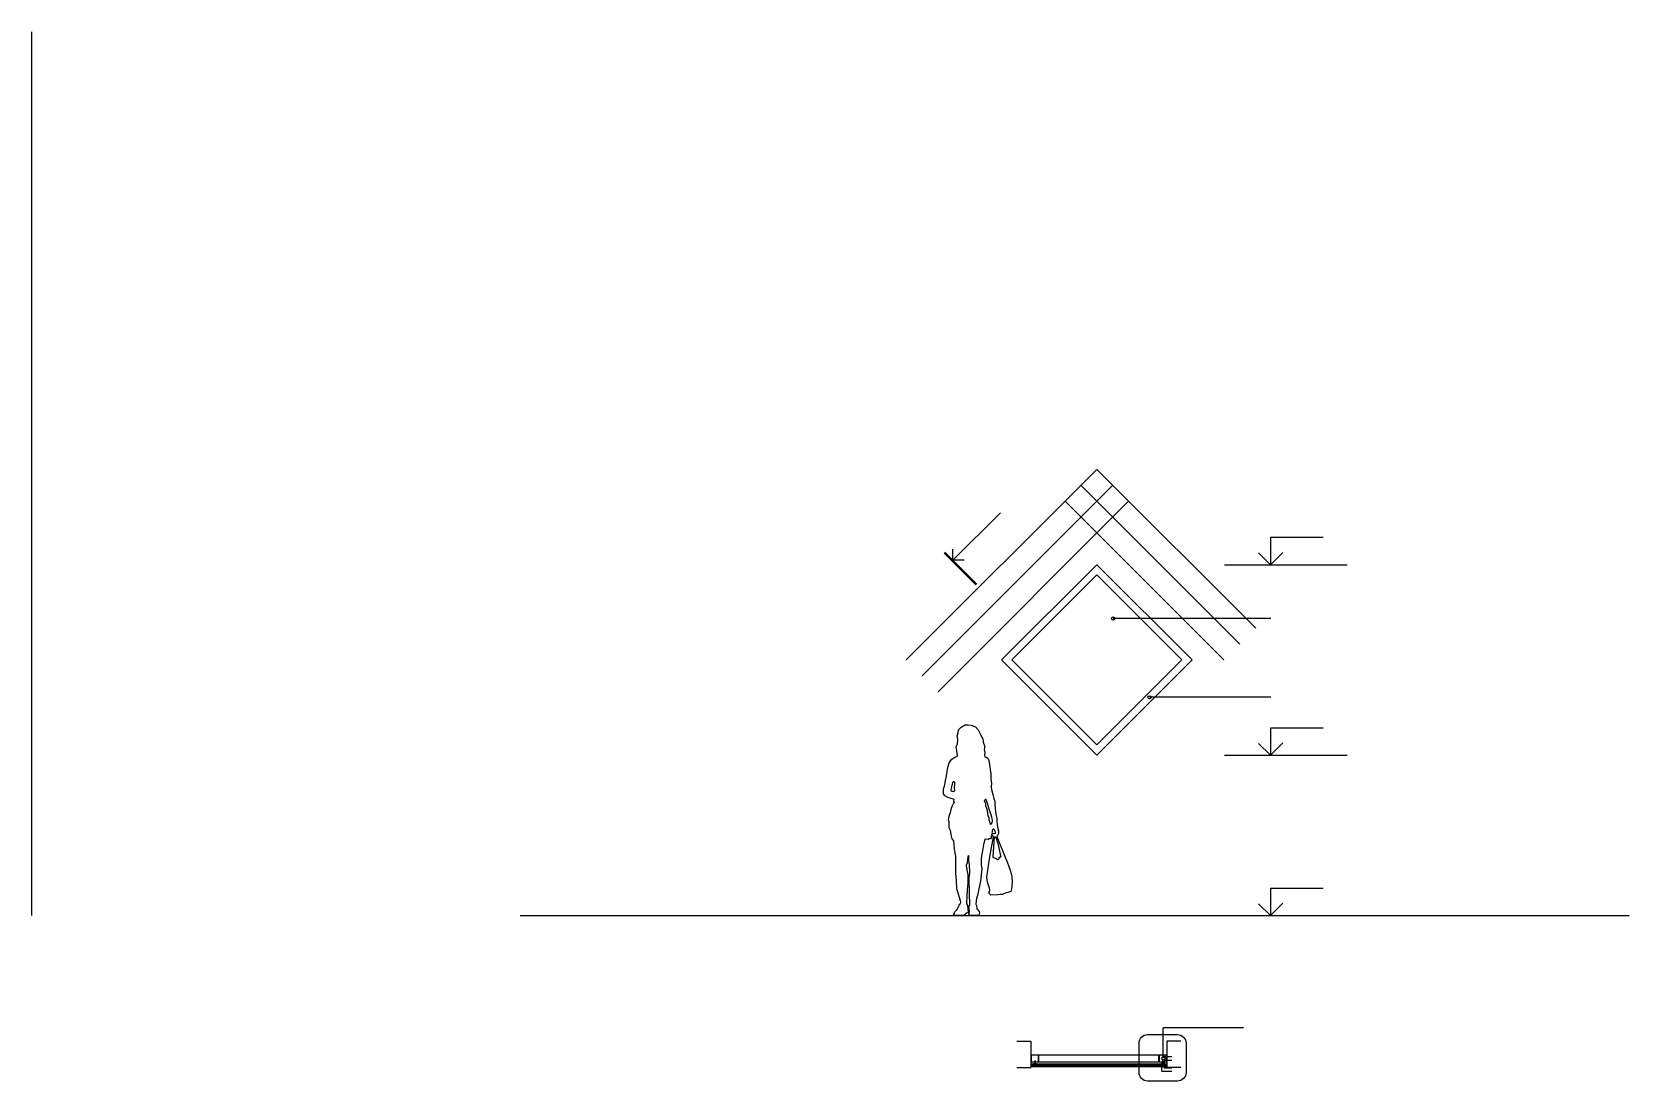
# Model space of a CAD drawing. Header units: metres. Extents: x 63.4 to 77.7, y -25.9 to -16.5.
import ezdxf

# ---------------------------------------------------------------- set-up
doc = ezdxf.new("R2010")
doc.units = ezdxf.units.M
for name, color, linetype in [('0-cortes', 7, 'Continuous'), ('0-COTAS REF', 7, 'Continuous'), ('0-TEXTO', 7, 'Continuous'), ('0-TEXTO DETALLE', 7, 'Continuous'), ('0-VENTANAS', 7, 'Continuous')]:
    doc.layers.add(name, color=color, linetype=linetype)

msp = doc.modelspace()

# ---------------------------------------------------------------- linework, layer by layer
msp.add_line((63.447, -24.421), (63.447, -16.548))
at = {"color": 8}
for p, q in [((74.069, -21.295), (75.162, -21.295)), ((74.069, -22.992), (75.162, -22.992)), ((72.361, -25.743), (72.361, -25.742)), ((72.373, -25.737), (72.373, -25.736)), ((72.389, -25.737), (72.389, -25.736)), ((72.402, -25.743), (72.402, -25.742)), ((73.509, -25.737), (73.509, -25.736)), ((73.525, -25.737), (73.525, -25.736)), ((72.356, -25.75), (72.356, -25.749)), ((72.356, -25.76), (72.356, -25.761)), ((72.361, -25.761), (72.361, -25.749)), ((73.536, -25.761), (73.536, -25.749)), ((73.541, -25.75), (73.541, -25.749)), ((73.541, -25.76), (73.541, -25.761))]:
    msp.add_line(p, q, dxfattribs=at)
at = {"color": 4}
for p, q in [((67.796, -24.421), (77.672, -24.421)), ((72.219, -25.54), (72.344, -25.54)), ((72.344, -25.54), (72.344, -25.774)), ((73.554, -25.54), (73.554, -25.774)), ((73.679, -25.54), (73.554, -25.54)), ((72.219, -25.774), (72.344, -25.774)), ((73.679, -25.774), (73.554, -25.774))]:
    msp.add_line(p, q, dxfattribs=at)
at = {"color": 11}
for p, q in [((73.548, -25.743), (72.349, -25.743)), ((72.349, -25.743), (72.349, -25.744)), ((72.349, -25.744), (72.349, -25.746)), ((73.548, -25.746), (72.349, -25.746)), ((72.349, -25.746), (72.349, -25.747)), ((72.349, -25.746), (72.349, -25.746)), ((72.349, -25.747), (72.349, -25.749)), ((73.548, -25.743), (73.549, -25.744)), ((73.548, -25.746), (73.549, -25.747)), ((73.548, -25.746), (73.549, -25.746)), ((73.549, -25.744), (73.549, -25.746)), ((73.549, -25.747), (73.549, -25.749)), ((73.548, -25.749), (72.349, -25.749)), ((72.349, -25.749), (72.349, -25.749)), ((72.349, -25.749), (72.349, -25.749)), ((72.349, -25.749), (72.349, -25.749)), ((73.548, -25.761), (72.349, -25.761)), ((72.349, -25.761), (72.349, -25.762)), ((72.349, -25.761), (72.349, -25.762)), ((72.349, -25.761), (72.349, -25.762)), ((72.349, -25.762), (72.349, -25.765)), ((73.548, -25.765), (72.349, -25.765)), ((72.349, -25.765), (72.349, -25.766)), ((72.349, -25.765), (72.349, -25.765)), ((72.349, -25.766), (72.349, -25.769)), ((73.548, -25.769), (72.349, -25.769)), ((72.349, -25.769), (72.349, -25.769)), ((73.548, -25.749), (73.549, -25.749)), ((73.548, -25.749), (73.549, -25.749)), ((73.548, -25.749), (73.549, -25.749)), ((73.548, -25.761), (73.549, -25.762)), ((73.548, -25.761), (73.549, -25.762)), ((73.548, -25.761), (73.549, -25.762)), ((73.548, -25.765), (73.549, -25.766)), ((73.548, -25.765), (73.549, -25.765)), ((73.548, -25.769), (73.549, -25.769)), ((73.549, -25.762), (73.549, -25.765)), ((73.549, -25.766), (73.549, -25.769))]:
    msp.add_line(p, q, dxfattribs=at)
at = {"color": 251}
for p, q in [((72.379, -25.737), (72.376, -25.739)), ((72.381, -25.712), (72.379, -25.716)), ((72.379, -25.716), (72.379, -25.737)), ((72.379, -25.717), (72.384, -25.72)), ((72.379, -25.719), (72.384, -25.722)), ((72.379, -25.721), (72.384, -25.724)), ((72.379, -25.723), (72.384, -25.726)), ((72.379, -25.725), (72.384, -25.728)), ((72.379, -25.727), (72.384, -25.73)), ((72.379, -25.729), (72.384, -25.732)), ((72.379, -25.731), (72.384, -25.734)), ((72.379, -25.733), (72.384, -25.736)), ((72.379, -25.737), (72.383, -25.737)), ((72.381, -25.712), (72.383, -25.716)), ((72.381, -25.739), (72.382, -25.739)), ((72.381, -25.739), (72.381, -25.739)), ((72.382, -25.739), (72.382, -25.739)), ((72.383, -25.716), (72.383, -25.737)), ((72.383, -25.737), (72.386, -25.739)), ((73.514, -25.737), (73.511, -25.739)), ((73.516, -25.712), (73.514, -25.716)), ((73.514, -25.716), (73.514, -25.737)), ((73.519, -25.717), (73.514, -25.72)), ((73.519, -25.719), (73.514, -25.722)), ((73.519, -25.721), (73.514, -25.724)), ((73.519, -25.723), (73.514, -25.726)), ((73.519, -25.725), (73.514, -25.728)), ((73.519, -25.727), (73.514, -25.73)), ((73.519, -25.729), (73.514, -25.732)), ((73.519, -25.731), (73.514, -25.734)), ((73.519, -25.733), (73.514, -25.736)), ((73.518, -25.737), (73.514, -25.737)), ((73.516, -25.712), (73.518, -25.716)), ((73.517, -25.739), (73.516, -25.739)), ((73.516, -25.739), (73.516, -25.739)), ((73.517, -25.739), (73.517, -25.739)), ((73.518, -25.716), (73.518, -25.737)), ((73.518, -25.737), (73.521, -25.739))]:
    msp.add_line(p, q, dxfattribs=at)
at = {"color": 8, "linetype": 'CONTINUOUS', "ltscale": 100}
msp.add_line((73.548, -25.766), (72.349, -25.766), dxfattribs=at)
at = {"color": 8}
for points in [[(74.948, -21.053), (74.478, -21.053), (74.478, -21.295), (74.372, -21.188), (74.478, -21.295), (74.588, -21.185)], [(74.948, -22.75), (74.478, -22.75), (74.478, -22.992), (74.372, -22.886), (74.478, -22.992), (74.588, -22.882)], [(74.948, -24.179), (74.478, -24.179), (74.478, -24.421), (74.372, -24.315), (74.478, -24.421), (74.588, -24.311)]]:
    msp.add_lwpolyline(points, dxfattribs=at)
for points in [[(72.349, -25.661), (73.549, -25.661), (73.549, -25.726), (72.349, -25.726)], [(72.361, -25.75), (72.361, -25.76), (72.356, -25.76), (72.353, -25.757), (72.353, -25.754), (72.356, -25.75)], [(72.361, -25.751), (72.361, -25.76), (72.357, -25.76), (72.354, -25.756), (72.354, -25.754), (72.357, -25.751)], [(73.536, -25.75), (73.536, -25.76), (73.541, -25.76), (73.544, -25.757), (73.544, -25.754), (73.541, -25.75)], [(73.537, -25.751), (73.537, -25.76), (73.541, -25.76), (73.544, -25.756), (73.544, -25.754), (73.541, -25.751)]]:
    msp.add_lwpolyline(points, close=True, dxfattribs=at)
at = {"color": 11}
for points in [[(72.413, -25.663, 0.364214), (72.412, -25.663), (72.412, -25.666), (72.412, -25.668), (72.409, -25.668), (72.409, -25.667, 0.414214), (72.409, -25.666, 0.414214), (72.408, -25.667), (72.408, -25.669), (72.412, -25.669), (72.412, -25.72), (72.406, -25.72, 0.825285), (72.406, -25.721), (72.409, -25.722, 0.530986), (72.409, -25.722), (72.409, -25.721), (72.412, -25.721), (72.412, -25.725), (72.413, -25.725), (72.413, -25.663, 0.414214), (72.413, -25.663)], [(73.485, -25.663, -0.364214), (73.485, -25.663), (73.486, -25.666), (73.486, -25.668), (73.488, -25.668), (73.488, -25.667, -0.414214), (73.489, -25.666, -0.414214), (73.49, -25.667), (73.49, -25.669), (73.486, -25.669), (73.486, -25.72), (73.492, -25.72, -0.825285), (73.492, -25.721), (73.489, -25.722, -0.530986), (73.488, -25.722), (73.488, -25.721), (73.486, -25.721), (73.486, -25.725), (73.484, -25.725), (73.484, -25.663, -0.414214), (73.485, -25.663)]]:
    msp.add_lwpolyline(points, format="xyb", close=True, dxfattribs=at)
at = {"color": 251, "extrusion": (0, 0, -1)}
for start, end in [(-89.1621, -77.6877), (-102.3123, -90.8379)]:
    msp.add_arc((-72.381, -25.716), 0.0234, start, end, dxfattribs=at)
at = {"color": 251}
for start, end in [(-102.3123, -90.8379), (-89.1621, -77.6877)]:
    msp.add_arc((73.516, -25.716), 0.0234, start, end, dxfattribs=at)
at = {"color": 8}
for centre, start, end in [((72.337, -25.755), 330.9259, 29.0741), ((73.561, -25.755), 150.9259, 209.0741)]:
    msp.add_arc(centre, 0.0134, start, end, dxfattribs=at)
at = {"layer": '0-cortes', "color": 251}
for points in [[(71.691, -22.996), (71.683, -22.953), (71.678, -22.914), (71.689, -22.891), (71.692, -22.851), (71.688, -22.82), (71.697, -22.792), (71.698, -22.766), (71.722, -22.741), (71.738, -22.732), (71.755, -22.72), (71.785, -22.721), (71.813, -22.723), (71.85, -22.74), (71.874, -22.767), (71.893, -22.802), (71.903, -22.827), (71.916, -22.847), (71.92, -22.872), (71.926, -22.892), (71.931, -22.905), (71.931, -22.927), (71.929, -22.941), (71.935, -22.966), (71.932, -22.993), (71.933, -23.005), (71.945, -23.009), (71.959, -23.019), (71.969, -23.039), (71.973, -23.06), (71.977, -23.092), (71.982, -23.122), (71.986, -23.156), (71.986, -23.204), (71.992, -23.238), (71.991, -23.277), (71.993, -23.298), (72.005, -23.343), (72.015, -23.377), (72.022, -23.401), (72.022, -23.431), (72.025, -23.47), (72.033, -23.516), (72.04, -23.554), (72.04, -23.581), (72.044, -23.612), (72.05, -23.644), (72.056, -23.666), (72.054, -23.689), (72.047, -23.706), (72.041, -23.715), (72.115, -23.9), (72.136, -23.949), (72.145, -23.975), (72.161, -24.026), (72.174, -24.074), (72.176, -24.119), (72.174, -24.161), (72.17, -24.181), (72.165, -24.207), (72.138, -24.216), (72.115, -24.22), (72.091, -24.232), (72.069, -24.232), (72.048, -24.236), (71.986, -24.238), (71.97, -24.221), (71.977, -24.195), (71.974, -24.176), (71.958, -24.124), (71.952, -24.081), (71.96, -24.015), (71.969, -23.957), (71.979, -23.897), (72.01, -23.718), (72.001, -23.704), (71.992, -23.695), (71.99, -23.712), (71.989, -23.729), (71.985, -23.738), (71.973, -23.738), (71.963, -23.742), (71.934, -23.741), (71.923, -23.79), (71.912, -23.842), (71.904, -23.887), (71.901, -23.922), (71.901, -23.951), (71.902, -23.97), (71.906, -24.002), (71.902, -24.058), (71.896, -24.115), (71.881, -24.181), (71.867, -24.241), (71.859, -24.269), (71.855, -24.288), (71.853, -24.32), (71.859, -24.331), (71.861, -24.359), (71.882, -24.384), (71.886, -24.396), (71.879, -24.42), (71.8, -24.421), (71.791, -24.405), (71.796, -24.383), (71.794, -24.359), (71.794, -24.333), (71.801, -24.326), (71.798, -24.217), (71.798, -24.165), (71.795, -24.139), (71.795, -24.079), (71.799, -24.048), (71.801, -24.015), (71.798, -23.986), (71.796, -23.964), (71.792, -23.934), (71.79, -23.914), (71.79, -23.892), (71.787, -23.885), (71.782, -23.897), (71.779, -23.923), (71.775, -23.949), (71.767, -23.975), (71.77, -23.996), (71.775, -24.027), (71.781, -24.055), (71.781, -24.082), (71.783, -24.115), (71.782, -24.135), (71.779, -24.157), (71.776, -24.193), (71.773, -24.244), (71.771, -24.316), (71.78, -24.326), (71.784, -24.393), (71.77, -24.4), (71.748, -24.42), (71.667, -24.42), (71.658, -24.409), (71.667, -24.387), (71.688, -24.367), (71.7, -24.34), (71.705, -24.333), (71.707, -24.318), (71.717, -24.314), (71.719, -24.302), (71.716, -24.288), (71.683, -24.181), (71.682, -24.106), (71.674, -24.048), (71.674, -23.993), (71.674, -23.932), (71.674, -23.891), (71.669, -23.862), (71.662, -23.826), (71.66, -23.783), (71.658, -23.754), (71.642, -23.736), (71.637, -23.714), (71.635, -23.696), (71.627, -23.663), (71.617, -23.638), (71.616, -23.587), (71.609, -23.566), (71.616, -23.534), (71.627, -23.501), (71.636, -23.464), (71.645, -23.441), (71.654, -23.421), (71.662, -23.414), (71.658, -23.403), (71.66, -23.385), (71.625, -23.374), (71.599, -23.365), (71.578, -23.354), (71.571, -23.346), (71.566, -23.339), (71.566, -23.326), (71.565, -23.31), (71.566, -23.296), (71.569, -23.283), (71.574, -23.267), (71.579, -23.239), (71.583, -23.218), (71.592, -23.176), (71.602, -23.115), (71.606, -23.088), (71.616, -23.061), (71.627, -23.041), (71.64, -23.026), (71.659, -23.014), (71.676, -23.006), (71.688, -23.001), (71.691, -22.996)], [(71.658, -23.319), (71.65, -23.316), (71.638, -23.314), (71.634, -23.31), (71.634, -23.307), (71.634, -23.298), (71.64, -23.272), (71.643, -23.259), (71.646, -23.249), (71.649, -23.236), (71.653, -23.226), (71.658, -23.226), (71.662, -23.233), (71.663, -23.247), (71.663, -23.255), (71.662, -23.262), (71.661, -23.273), (71.661, -23.288), (71.662, -23.307), (71.661, -23.316), (71.658, -23.319)], [(71.984, -23.609), (71.978, -23.586), (71.972, -23.569), (71.971, -23.547), (71.962, -23.531), (71.959, -23.507), (71.956, -23.486), (71.95, -23.466), (71.944, -23.446), (71.943, -23.431), (71.94, -23.412), (71.932, -23.401), (71.934, -23.393), (71.937, -23.387), (71.939, -23.382), (71.943, -23.383), (71.946, -23.391), (71.952, -23.41), (71.958, -23.429), (71.97, -23.468), (71.978, -23.496), (71.986, -23.52), (71.992, -23.54), (71.996, -23.557), (71.998, -23.569), (71.998, -23.579), (71.995, -23.59), (71.99, -23.599), (71.984, -23.609)], [(72.013, -23.693), (72, -23.69), (72.001, -23.67), (72.003, -23.661), (72.005, -23.655), (72.009, -23.648), (72.015, -23.648), (72.017, -23.652), (72.019, -23.658), (72.022, -23.667), (72.025, -23.678), (72.028, -23.681), (72.023, -23.688), (72.018, -23.691), (72.013, -23.693)], [(72.009, -23.898), (72.021, -23.719), (72.027, -23.719), (72.031, -23.721), (72.049, -23.777), (72.075, -23.899), (72.069, -23.901), (72.061, -23.903), (72.058, -23.913), (72.056, -23.921), (72.05, -23.924), (72.046, -23.923), (72.032, -23.913), (72.015, -23.905), (72.009, -23.898)]]:
    msp.add_lwpolyline(points, dxfattribs=at)
at = {"layer": '0-COTAS REF'}
for p, q in [((71.234, -22.143), (72.931, -20.446)), ((74.346, -21.86), (72.931, -20.446)), ((71.376, -22.284), (73.073, -20.587)), ((74.204, -22.002), (72.79, -20.587)), ((71.517, -22.426), (73.214, -20.729)), ((74.063, -22.143), (72.649, -20.729))]:
    msp.add_line(p, q, dxfattribs=at)
at = {"layer": '0-TEXTO', "color": 251}
for p, q in [((71.649, -21.255), (72.073, -20.831)), ((71.649, -21.255), (71.649, -21.155)), ((71.749, -21.255), (71.649, -21.255))]:
    msp.add_line(p, q, dxfattribs=at)
at = {"layer": '0-TEXTO', "color": 4}
for p, q in [((71.854, -21.474), (71.571, -21.191)), ((71.861, -21.467), (71.578, -21.184))]:
    msp.add_line(p, q, dxfattribs=at)
at = {"layer": '0-TEXTO', "color": 12}
for p, q in [((74.482, -21.774), (73.076, -21.774)), ((74.482, -22.476), (73.4, -22.476)), ((74.238, -25.419), (73.523, -25.419)), ((73.523, -25.691), (73.523, -25.419))]:
    msp.add_line(p, q, dxfattribs=at)
at = {"layer": '0-TEXTO', "linetype": 'CONTINUOUS', "ltscale": 5}
msp.add_lwpolyline([(73.307, -25.819), (73.307, -25.556, -0.414214), (73.382, -25.481), (73.651, -25.481, -0.414214), (73.726, -25.556), (73.726, -25.819, -0.414214), (73.651, -25.894), (73.382, -25.894, -0.414214)], format="xyb", close=True, dxfattribs=at)
at = {"layer": '0-TEXTO'}
for centre in [(73.076, -21.774), (73.4, -22.476), (73.523, -25.691)]:
    msp.add_circle(centre, 0.0143, dxfattribs=at)
at = {"layer": '0-TEXTO DETALLE', "color": 12}
for p, q in [((73.53, -25.676), (73.6, -25.676)), ((73.53, -25.709), (73.6, -25.709)), ((73.53, -25.709), (73.53, -25.746)), ((73.511, -25.806), (73.511, -25.766)), ((73.511, -25.806), (73.6, -25.806)), ((73.53, -25.777), (73.53, -25.756)), ((73.53, -25.777), (73.6, -25.777))]:
    msp.add_line(p, q, dxfattribs=at)
at = {"layer": '0-TEXTO DETALLE'}
for centre in [(73.53, -25.676), (73.53, -25.746), (73.511, -25.766), (73.53, -25.756)]:
    msp.add_circle(centre, 0.000897, dxfattribs=at)
at = {"layer": '0-VENTANAS', "color": 8}
for points in [[(72.083, -22.143), (72.931, -21.295), (73.78, -22.143), (72.931, -22.992)], [(72.175, -22.143), (72.931, -21.386), (73.688, -22.143), (72.931, -22.9)]]:
    msp.add_lwpolyline(points, close=True, dxfattribs=at)

doc.saveas('drawing.dxf')
